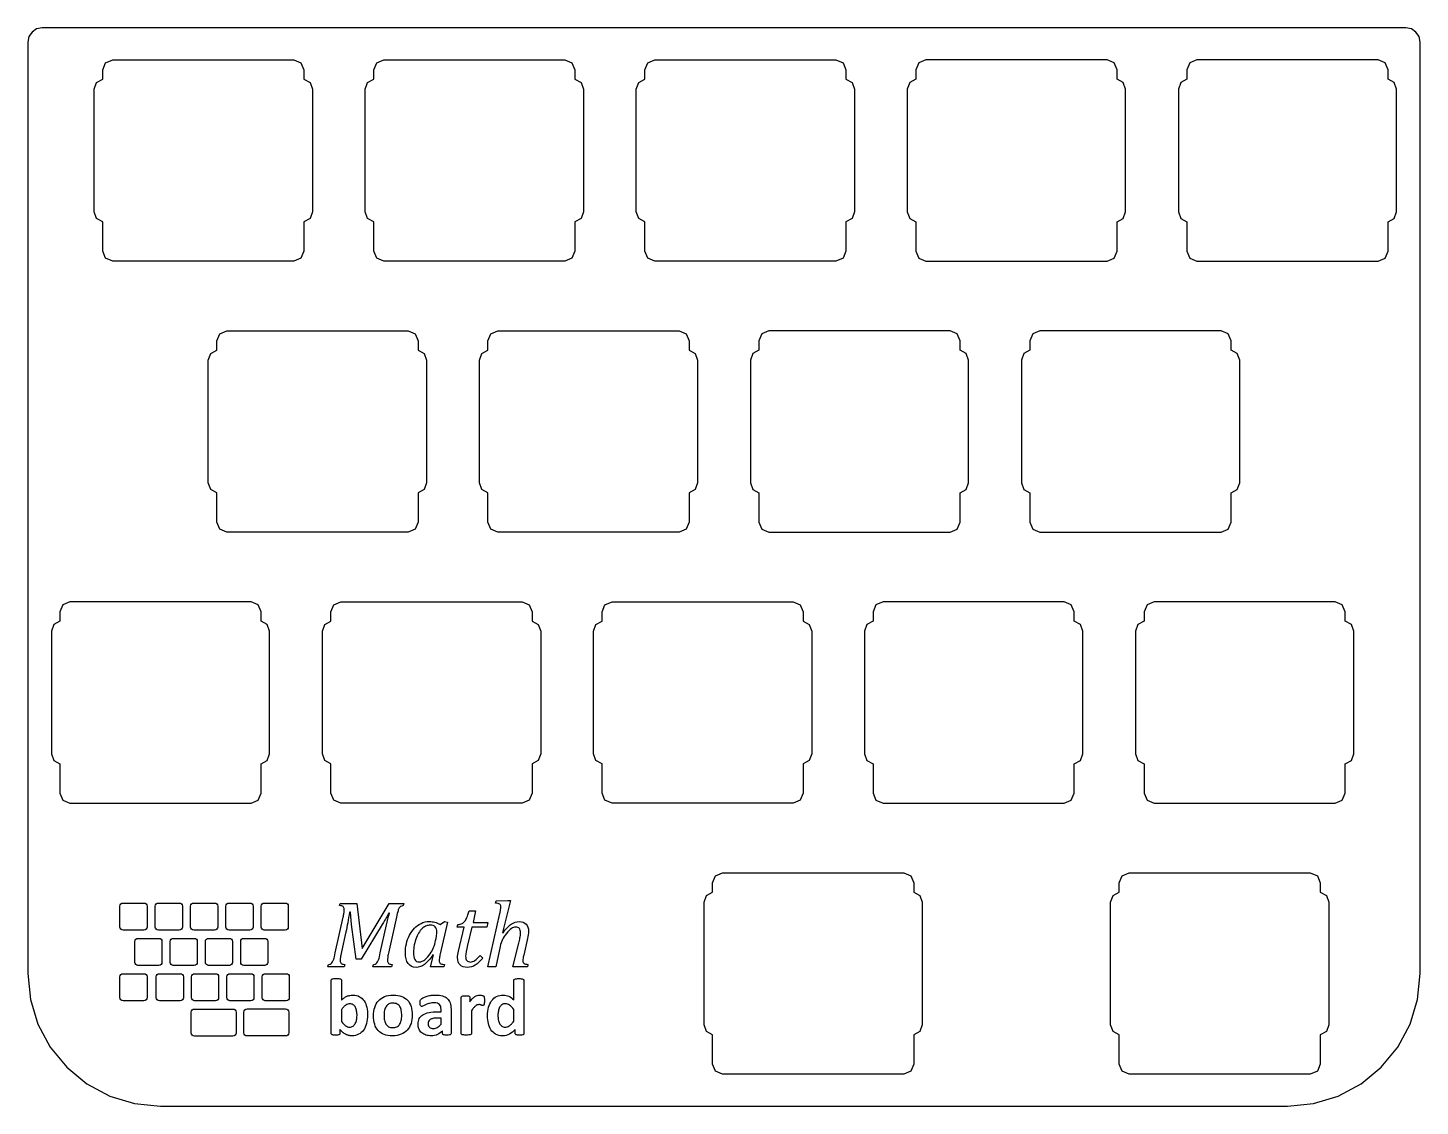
# Model space of a CAD drawing. Header units: millimetres. Extents: x 0 to 97.3, y 221.6 to 297.
import ezdxf

# ---------------------------------------------------------------- set-up
doc = ezdxf.new("R2010")
doc.units = ezdxf.units.MM
doc.layers.get('0').update_dxf_attribs({"linetype": 'CONTINUOUS'})

msp = doc.modelspace()

# ---------------------------------------------------------------- linework, layer by layer
at = {"color": 7}
for points in [[(96.720268, 296.924175), (96.338702, 297.00001), (0.997284, 297.00001), (0.615628, 296.924175), (0.292101, 296.708094), (0.075915, 296.383973), (0, 296.002716), (0, 230.878382), (0.179853, 229.063515)], [(97.044078, 296.708094), (96.720376, 296.924175)], [(97.336205, 296.002716), (97.260158, 296.383973), (97.044078, 296.707056)], [(97.335578, 230.878382), (97.336107, 296.002716)], [(4.807788, 293.174972), (5.235783, 293.409752), (5.235783, 294.057993), (5.440249, 294.551446), (5.933899, 294.7561), (18.599532, 294.7561), (19.093193, 294.551446)], [(19.093089, 294.551446), (19.297535, 294.057993)], [(19.297639, 294.057993), (19.297639, 293.409752), (19.725643, 293.176011)], [(24.184275, 293.409752), (24.184275, 294.057993), (24.388824, 294.551446), (24.882485, 294.7561), (37.548117, 294.7561), (38.041777, 294.551446), (38.246016, 294.057993), (38.246016, 293.409752), (38.67402, 293.176011)], [(42.704854, 293.174972), (43.13286, 293.409752), (43.13286, 294.057993), (43.33741, 294.551446)], [(43.337306, 294.551446), (43.830757, 294.7561), (56.49639, 294.7561), (56.990156, 294.551446)], [(56.99005, 294.551446), (57.194602, 294.057993), (57.194602, 293.409752), (57.622605, 293.176011)], [(75.938636, 294.551446), (75.444976, 294.7561), (62.779343, 294.7561), (62.285892, 294.551446), (62.081446, 294.057993), (62.081446, 293.409752), (61.65344, 293.176011)], [(76.571191, 293.174972), (76.143188, 293.409752), (76.143188, 294.057993), (75.938741, 294.551446)], [(81.029928, 294.057993), (81.029928, 293.409752), (80.601922, 293.176011)], [(95.092289, 293.409752), (95.092289, 294.057993), (94.887743, 294.551446), (94.39408, 294.7561), (81.727928, 294.7561), (81.234478, 294.551446), (81.030031, 294.057993)], [(19.725539, 283.670553), (19.297639, 283.436812), (19.297639, 281.39236), (19.093089, 280.898907), (18.599532, 280.694254), (5.933899, 280.694254), (5.440259, 280.898907), (5.235783, 281.39236), (5.235783, 283.436812), (4.807788, 283.670553), (4.637407, 284.127646), (4.637407, 292.718918), (4.807788, 293.176011)], [(19.725539, 293.174972), (19.896014, 292.718918), (19.896014, 292.718918)], [(23.585794, 284.127646), (23.585794, 292.718918), (23.756269, 293.176011)], [(23.756373, 293.174972), (24.184378, 293.409752)], [(38.67402, 293.174972), (38.844496, 292.718918), (38.844496, 292.718918)], [(42.534381, 284.127646), (42.534381, 292.718918), (42.704854, 293.176011)], [(57.622605, 293.174972), (57.792978, 292.718918)], [(61.65344, 293.174972), (61.482966, 292.718918), (61.482966, 284.127646)], [(75.938636, 280.898907), (76.143188, 281.39236), (76.143188, 283.436812), (76.571191, 283.670553), (76.741564, 284.127646), (76.741564, 292.718918), (76.571088, 293.176011)], [(80.602025, 293.174972), (80.431552, 292.718918), (80.431552, 284.127646)], [(95.520192, 293.174972), (95.092186, 293.409752)], [(95.520192, 283.670553), (95.690459, 284.127646), (95.690459, 292.718918), (95.520295, 293.176011)], [(19.896014, 292.718918), (19.896014, 284.127646), (19.725643, 283.670553)], [(38.844496, 292.718918), (38.844496, 284.127646), (38.67402, 283.670553), (38.24612, 283.436812)], [(57.793082, 292.718918), (57.793082, 284.127646), (57.622605, 283.670553), (57.194602, 283.436812), (57.194602, 281.39236), (56.990156, 280.898907)], [(23.756373, 283.670553), (23.585898, 284.127646)], [(24.184275, 281.39236), (24.184275, 283.436812), (23.756269, 283.670553)], [(38.246016, 283.436812), (38.246016, 281.39236), (38.041777, 280.898907), (37.548117, 280.694254), (24.882485, 280.694254), (24.388824, 280.898907), (24.184378, 281.39236)], [(56.99005, 280.898907), (56.49639, 280.694254), (43.830757, 280.694254), (43.337306, 280.898907), (43.13286, 281.39236), (43.13286, 283.436812), (42.704854, 283.670553), (42.534381, 284.127646), (42.534381, 284.127646)], [(61.482966, 284.127646), (61.65344, 283.670553), (62.081446, 283.436812), (62.081446, 281.39236), (62.285995, 280.898907)], [(80.431552, 284.127646), (80.602025, 283.670553), (81.030031, 283.436812)], [(81.029928, 283.436812), (81.029928, 281.39236), (81.234478, 280.898907), (81.727928, 280.694254), (94.39408, 280.694254), (94.887743, 280.898907), (95.092186, 281.39236)], [(95.092289, 281.39236), (95.092289, 283.436812), (95.520295, 283.670553)], [(62.285892, 280.898907), (62.779343, 280.694254), (75.444976, 280.694254), (75.938741, 280.898907)], [(12.78614, 274.226387), (13.214145, 274.461167), (13.214145, 275.109408), (13.41859, 275.602861), (13.912251, 275.807514), (26.577883, 275.807514), (27.071545, 275.602861), (27.276092, 275.109408)], [(31.734623, 274.226387), (32.162626, 274.461167), (32.162626, 275.109408), (32.367176, 275.602861)], [(32.36707, 275.602861), (32.860732, 275.807514), (45.526366, 275.807514), (46.019819, 275.602861), (46.224366, 275.109408)], [(65.172848, 274.461167), (65.172848, 275.109408), (64.968405, 275.602861), (64.474951, 275.807514), (51.809318, 275.807514), (51.315656, 275.602861), (51.111212, 275.109408)], [(70.264138, 275.602861), (70.059692, 275.109408), (70.059692, 274.461167), (69.631689, 274.227426)], [(83.423537, 275.807514), (70.757901, 275.807514), (70.264241, 275.602861)], [(83.916887, 275.602861), (83.423431, 275.807514)], [(84.54944, 274.226387), (84.121434, 274.461167), (84.121434, 275.109408), (83.916988, 275.602861)], [(27.275992, 275.109408), (27.275992, 274.461167), (27.703995, 274.227426)], [(46.224265, 275.109408), (46.224265, 274.461167), (46.652271, 274.227426)], [(51.111109, 275.109408), (51.111109, 274.461167), (50.683103, 274.227426)], [(27.275992, 264.488227), (27.275992, 262.443773), (27.071545, 261.950322), (26.577883, 261.745667), (13.912251, 261.745667), (13.41859, 261.950322), (13.214145, 262.443773), (13.214145, 264.488227), (12.78614, 264.721968), (12.615768, 265.179059), (12.615768, 273.770333), (12.78614, 274.227426)], [(27.703995, 274.226387), (27.874262, 273.770333), (27.874262, 265.179059), (27.704098, 264.721968)], [(31.564353, 265.179059), (31.564353, 273.770333), (31.734517, 274.227426)], [(46.652374, 274.226387), (46.822745, 273.770333), (46.822745, 265.179059), (46.652271, 264.721968)], [(50.683206, 274.226387), (50.51273, 273.770333), (50.51273, 265.179059)], [(65.600957, 274.226387), (65.172951, 274.461167)], [(65.600957, 264.721968), (65.77133, 265.179059), (65.77133, 273.770333), (65.600857, 274.227426)], [(69.631689, 274.226387), (69.461212, 273.770333), (69.461212, 265.179059)], [(84.719916, 265.179059), (84.719916, 273.770333), (84.54944, 274.227426)], [(46.224265, 264.488227), (46.224265, 262.443773), (46.019819, 261.950322), (45.526366, 261.745667), (32.860732, 261.745667), (32.36707, 261.950322), (32.162626, 262.443773), (32.162626, 264.488227), (31.734623, 264.721968), (31.564459, 265.179059)], [(50.51273, 265.179059), (50.683206, 264.721968)], [(69.461212, 265.179059), (69.631689, 264.721968)], [(83.916887, 261.950322), (84.121434, 262.443773), (84.121434, 264.488227), (84.54944, 264.721968), (84.719813, 265.179059)], [(27.703995, 264.723007), (27.276092, 264.488227)], [(46.652374, 264.723007), (46.224366, 264.488227)], [(50.683206, 264.723007), (51.111212, 264.488227)], [(51.111109, 264.488227), (51.111109, 262.443773), (51.315656, 261.950322), (51.809318, 261.745667), (64.474951, 261.745667), (64.968405, 261.950322), (65.172951, 262.443773)], [(65.172848, 262.443773), (65.172848, 264.488227), (65.600857, 264.721968)], [(69.631689, 264.723007), (70.059692, 264.488227), (70.059692, 262.443773), (70.264241, 261.950322)], [(70.264138, 261.950322), (70.7578, 261.745667)], [(70.757901, 261.745667), (83.423537, 261.745667), (83.916988, 261.950322)], [(16.733657, 255.277803), (16.305756, 255.512581), (16.305756, 256.160823), (16.101311, 256.654277), (15.60765, 256.858926), (2.942017, 256.858926), (2.448367, 256.654277), (2.243891, 256.160823), (2.243901, 255.512581), (1.815906, 255.27884)], [(20.764491, 255.277803), (21.192601, 255.512581), (21.192601, 256.160823), (21.396838, 256.654277), (21.890498, 256.858926), (34.556132, 256.858926), (35.049791, 256.654277), (35.254344, 256.160823), (35.254344, 255.512581), (35.682349, 255.27884)], [(39.713181, 255.277803), (40.141185, 255.512581), (40.141185, 256.160823), (40.345424, 256.654277)], [(40.345321, 256.654277), (40.838981, 256.858926)], [(40.839084, 256.858926), (53.504715, 256.858926), (53.99838, 256.654277), (54.202929, 256.160823)], [(54.202823, 256.160823), (54.202823, 255.512581), (54.630829, 255.27884)], [(72.4532, 256.858926), (59.787566, 256.858926), (59.293907, 256.654277), (59.089461, 256.160823), (59.089461, 255.512581), (58.661455, 255.27884)], [(73.151406, 255.512581), (73.151406, 256.160823), (72.946965, 256.654277), (72.453301, 256.858926)], [(78.037943, 256.160823), (78.037943, 255.512581), (77.609937, 255.27884)], [(91.895445, 256.654277), (91.401783, 256.858926), (78.736152, 256.858926), (78.242492, 256.654277), (78.038046, 256.160823)], [(92.527895, 255.277803), (92.099992, 255.512581), (92.099992, 256.160823), (91.895551, 256.654277)], [(1.815906, 255.277803), (1.645535, 254.821749), (1.645525, 246.229436)], [(16.733657, 245.773382), (16.904132, 246.229436), (16.904132, 254.821749), (16.733761, 255.27884)], [(35.049791, 243.002776), (34.556132, 242.797081), (21.890498, 242.797081), (21.396838, 243.002776), (21.192601, 243.496227), (21.192601, 245.538604), (20.764491, 245.773382), (20.59412, 246.229436), (20.59412, 254.821749), (20.764491, 255.27884)], [(35.682244, 255.277803), (35.852717, 254.821749), (35.852717, 246.229436), (35.682244, 245.773382), (35.254344, 245.538604), (35.254344, 245.538604)], [(40.141185, 243.496227), (40.141185, 245.538604), (39.713181, 245.773382), (39.542705, 246.229436), (39.542705, 254.821749), (39.713181, 255.27884)], [(54.630829, 255.277803), (54.801097, 254.821749), (54.801097, 246.229436), (54.630932, 245.773382)], [(58.661455, 255.277803), (58.490981, 254.821749), (58.490981, 246.229436)], [(73.579412, 255.277803), (73.151515, 255.512581)], [(73.749576, 246.229436), (73.749576, 254.821749), (73.579412, 255.27884)], [(77.61004, 255.277803), (77.439876, 254.821749)], [(92.527895, 245.773382), (92.698162, 246.229436), (92.698162, 254.821749), (92.527998, 255.27884)], [(77.439773, 254.821749), (77.439773, 246.229436)], [(1.645525, 246.229436), (1.815906, 245.773382), (2.243901, 245.538604), (2.243901, 243.496227), (2.448367, 243.002776), (2.942007, 242.797081), (15.60765, 242.797081), (16.101311, 243.002776), (16.305756, 243.496227), (16.305756, 245.538604), (16.733761, 245.773382)], [(35.254344, 245.538604), (35.254344, 243.496227), (35.049897, 243.002776)], [(54.202823, 245.538604), (54.202823, 243.496227), (53.99838, 243.002776), (53.504715, 242.797081), (40.839084, 242.797081), (40.345424, 243.002776)], [(54.630829, 245.773382), (54.202929, 245.538604)], [(58.490981, 246.229436), (58.661455, 245.773382), (59.089461, 245.538604), (59.089461, 243.496227), (59.29401, 243.002776)], [(73.151406, 243.496227), (73.151406, 245.538604), (73.579412, 245.773382), (73.749682, 246.229436)], [(77.439773, 246.229436), (77.609937, 245.773382)], [(77.61004, 245.773382), (78.038046, 245.538604)], [(78.037943, 245.538604), (78.037943, 243.496227), (78.242492, 243.002776), (78.736152, 242.797081), (91.401783, 242.797081), (91.895445, 243.002776), (92.099992, 243.496227), (92.099992, 245.538604), (92.527998, 245.773382)], [(40.345321, 243.002776), (40.141084, 243.496227)], [(72.946965, 243.002776), (73.151515, 243.496227)], [(59.293907, 243.002776), (59.787566, 242.797081), (72.4532, 242.797081), (72.94686, 243.002776)], [(47.870108, 236.563995), (47.870108, 237.211198), (48.074348, 237.707768)], [(48.074245, 237.706731), (48.56801, 237.910343), (61.233641, 237.910343), (61.727301, 237.707768)], [(61.727301, 237.706731), (61.93185, 237.213275)], [(76.29278, 236.563995), (76.29278, 237.211198), (76.49733, 237.707768)], [(76.497227, 237.706731), (76.990886, 237.910343)], [(76.990989, 237.910343), (89.65652, 237.910343), (90.149973, 237.707768)], [(90.149973, 237.706731), (90.354522, 237.213275), (90.354522, 236.563995), (90.782526, 236.329217), (90.952899, 235.873163), (90.952899, 227.280853), (90.782425, 226.824796)], [(47.271629, 227.280853), (47.271629, 235.873163), (47.442105, 236.329217), (47.870108, 236.565035)], [(61.931747, 237.213275), (61.931747, 236.563995), (62.359753, 236.329217), (62.530229, 235.873163), (62.530229, 227.280853), (62.359753, 226.824796)], [(75.694298, 227.280853), (75.694298, 235.873163), (75.864775, 236.329217), (76.29278, 236.565035)], [(6.438627, 234.128609), (6.438627, 235.585608)], [(6.65942, 235.806401), (8.116418, 235.806401)], [(8.337209, 235.585608), (8.337209, 234.128609)], [(8.906786, 234.128609), (8.906786, 235.585608)], [(9.127577, 235.806401), (10.584577, 235.806401)], [(10.805368, 235.585608), (10.805368, 234.128609)], [(11.374943, 234.128609), (11.374943, 235.585608)], [(11.595736, 235.806401), (13.052734, 235.806401)], [(13.273527, 235.585608), (13.273527, 234.128609)], [(13.843102, 234.128609), (13.843102, 235.585608)], [(14.063895, 235.806401), (15.520893, 235.806401)], [(15.741686, 235.585608), (15.741686, 234.128609)], [(16.311259, 234.128609), (16.311259, 235.585608)], [(16.532052, 235.806401), (17.98905, 235.806401)], [(18.209843, 235.585608), (18.209843, 234.128609)], [(21.798288, 235.626574), (21.833988, 235.785604), (22.992626, 235.785604), (23.362611, 232.637483), (25.254731, 235.785604)], [(25.254731, 235.785604), (26.277056, 235.785604), (26.241359, 235.626574)], [(32.690137, 235.798585), (32.729081, 235.967349), (33.550191, 235.996559), (33.738427, 235.996559), (33.180206, 233.747442), (33.21915, 233.734451)], [(21.493212, 232.322671), (22.044945, 234.821693)], [(24.777644, 234.308909), (23.30095, 231.871549), (22.947192, 231.871549), (22.635625, 234.305663), (22.547998, 235.178698), (22.483088, 235.178698)], [(25.767514, 234.818449), (25.212538, 232.299954)], [(25.283941, 235.1073), (25.238504, 235.1073)], [(30.85319, 235.259835), (31.301069, 235.259835), (31.122565, 234.4582), (32.151387, 234.4582), (32.079986, 234.130405), (31.047921, 234.130405), (30.736355, 232.871161)], [(33.014685, 232.760813), (32.719344, 231.355519), (32.157877, 231.355519), (32.991965, 235.065107)], [(8.116418, 233.907817), (6.65942, 233.907817)], [(10.584577, 233.907817), (9.127577, 233.907817)], [(13.052734, 233.907817), (11.595736, 233.907817)], [(15.520893, 233.907817), (14.063895, 233.907817)], [(17.98905, 233.907817), (16.532052, 233.907817)], [(22.236432, 233.799367), (21.924864, 232.384335)], [(24.638089, 232.322671), (25.069738, 234.279699)], [(28.824765, 234.299172), (29.12335, 234.513374), (29.331061, 234.461444), (28.834499, 232.257761)], [(30.103485, 232.446002), (30.505925, 234.130405), (30.022348, 234.130405), (30.058048, 234.295923)], [(7.477318, 231.659414), (7.477318, 233.116411)], [(7.698109, 233.337206), (9.155109, 233.337206)], [(9.3759, 233.116411), (9.3759, 231.659414)], [(9.945475, 231.659414), (9.945475, 233.116411)], [(10.166268, 233.337206), (11.623266, 233.337206)], [(11.844059, 233.116411), (11.844059, 231.659414)], [(12.413634, 231.659414), (12.413634, 233.116411)], [(12.634427, 233.337206), (14.091425, 233.337206)], [(14.312216, 233.116411), (14.312216, 231.659414)], [(14.881793, 231.659414), (14.881793, 233.116411)], [(15.102586, 233.337206), (16.559584, 233.337206)], [(16.780377, 233.116411), (16.780377, 231.659414)], [(28.509926, 233.192463), (28.539163, 233.33202)], [(34.93601, 231.355519), (33.916928, 231.355519), (34.32586, 233.004225)], [(34.93601, 233.322275), (34.663391, 232.166882)], [(29.116838, 231.514547), (29.087628, 231.355519), (28.15942, 231.355519), (28.363887, 232.170134), (28.321694, 232.183125)], [(31.615881, 232.147417), (31.804121, 231.952689)], [(6.659517, 230.865502), (8.116515, 230.865502)], [(9.155109, 231.438619), (7.698109, 231.438619)], [(9.193394, 230.865502), (10.650392, 230.865502)], [(11.623266, 231.438619), (10.166268, 231.438619)], [(11.661551, 230.865502), (13.118551, 230.865502)], [(14.091425, 231.438619), (12.634427, 231.438619)], [(14.12971, 230.865502), (15.586708, 230.865502)], [(16.559584, 231.438619), (15.102586, 231.438619)], [(16.597867, 230.865502), (18.054867, 230.865502)], [(22.155292, 231.514547), (22.119593, 231.355519), (20.983672, 231.355519), (21.019373, 231.514547)], [(25.462442, 231.514547), (25.426744, 231.355519), (24.128546, 231.355519), (24.16425, 231.514547)], [(34.965241, 231.514539), (34.93601, 231.355519)], [(96.629473, 227.328637), (97.15565, 229.062476), (97.335683, 230.877343)], [(6.438723, 229.187711), (6.438723, 230.64471)], [(8.337308, 230.64471), (8.337308, 229.187711)], [(8.972601, 229.187711), (8.972601, 230.64471)], [(10.871186, 230.64471), (10.871186, 229.187711)], [(11.44076, 229.187711), (11.44076, 230.64471)], [(13.339342, 230.64471), (13.339342, 229.187711)], [(13.908917, 229.187711), (13.908917, 230.64471)], [(15.807501, 230.64471), (15.807501, 229.187711)], [(16.377076, 229.187711), (16.377076, 230.64471)], [(18.275658, 230.64471), (18.275658, 229.187711)], [(21.210354, 226.688121), (21.210354, 230.408858)], [(21.923392, 230.408858), (21.923392, 229.013935)], [(33.971215, 229.033752), (33.971215, 230.400381)], [(34.678597, 230.400381), (34.6786, 226.688131)], [(0.179852, 229.062476), (0.706003, 227.328637), (1.558272, 225.732967), (2.716514, 224.321174), (4.129129, 223.162857), (5.725496, 222.309965)], [(8.116515, 228.966919), (6.659517, 228.966919)], [(10.650392, 228.966919), (9.193394, 228.966919)], [(13.118551, 228.966919), (11.661551, 228.966919)], [(15.586708, 228.966919), (14.12971, 228.966919)], [(18.054867, 228.966919), (16.597867, 228.966919)], [(30.295737, 226.688139), (30.295737, 229.212015)], [(30.904091, 229.212015), (30.904091, 228.897944)], [(11.424804, 226.717352), (11.424804, 228.174351)], [(11.645597, 228.395141), (14.341046, 228.395141)], [(14.561837, 228.174351), (14.561837, 226.717352)], [(15.100761, 226.731957), (15.100761, 228.188954)], [(15.321554, 228.409748), (18.017003, 228.409748)], [(18.237794, 228.188954), (18.237794, 226.731957)], [(21.923391, 228.363161), (21.923391, 227.525641)], [(28.640519, 228.207549), (28.886682, 228.207549), (28.886682, 228.36034)], [(29.585561, 228.377303), (29.585571, 226.679641)], [(31.008781, 228.26132), (31.008781, 226.688139)], [(33.971225, 227.536949), (33.971239, 228.374487)], [(21.818698, 226.962575), (21.818698, 226.688121)], [(28.886696, 227.760495), (28.615069, 227.760495)], [(28.886696, 227.330431), (28.886696, 227.760495)], [(28.997032, 226.679641), (28.997032, 226.880533)], [(34.07591, 226.688131), (34.07591, 226.968243)], [(47.442105, 226.825836), (47.271629, 227.281888)], [(47.870108, 224.545564), (47.870108, 226.590016), (47.442105, 226.824796)], [(62.359753, 226.825836), (61.93185, 226.591055)], [(75.864775, 226.825836), (75.694298, 227.281888)], [(76.497227, 224.052111), (76.29278, 224.545564), (76.29278, 226.590016), (75.864775, 226.824796)], [(90.782526, 226.825836), (90.354522, 226.591055)], [(91.61028, 222.311002), (93.206368, 223.162857), (94.619201, 224.321174), (95.777515, 225.732967), (96.629579, 227.328637)], [(14.341046, 226.49656), (11.645597, 226.49656)], [(18.017003, 226.511162), (15.321554, 226.511162)], [(61.931747, 226.590016), (61.931747, 224.545564), (61.727301, 224.052111), (61.233641, 223.848496), (48.56801, 223.848496), (48.074348, 224.052111)], [(90.354522, 226.590016), (90.354522, 224.545564), (90.150285, 224.052111), (89.656623, 223.848496)], [(48.074245, 224.052111), (47.870005, 224.545564)], [(89.65652, 223.848496), (76.990989, 223.848496), (76.49733, 224.052111)], [(5.725496, 222.311002), (7.456933, 221.785346), (9.274792, 221.605625), (88.060643, 221.605625), (89.87873, 221.785346), (91.610177, 222.309965)]]:
    msp.add_lwpolyline(points, dxfattribs=at)
for points in [[(6.65942, 235.806401)], [(9.127577, 235.806401)], [(11.595736, 235.806401)], [(14.063895, 235.806401)], [(16.532052, 235.806401)], [(28.824743, 234.299183)], [(7.698109, 233.337206)], [(10.166268, 233.337206)], [(12.634427, 233.337206)], [(15.102586, 233.337206)], [(6.659517, 230.865502)], [(9.193394, 230.865502)], [(11.661551, 230.865502)], [(14.12971, 230.865502)], [(16.597867, 230.865502)], [(31.917067, 228.977174)], [(11.645597, 228.395141)], [(15.321554, 228.409748)], [(23.012732, 227.933083)], [(23.751223, 227.983999)], [(26.139288, 227.947241)], [(26.872121, 227.975533)]]:
    msp.add_lwpolyline(points, close=True, dxfattribs=at)
for points in [[(6.438627, 235.585608), (6.438627, 235.707928), (6.5371, 235.806401), (6.65942, 235.806401)], [(8.116418, 235.806401), (8.238737, 235.806401), (8.337209, 235.707928), (8.337209, 235.585608)], [(8.906786, 235.585608), (8.906786, 235.707928), (9.005259, 235.806401), (9.127577, 235.806401)], [(10.584577, 235.806401), (10.706896, 235.806401), (10.805368, 235.707928), (10.805368, 235.585608)], [(11.374943, 235.585608), (11.374943, 235.707928), (11.473417, 235.806401), (11.595736, 235.806401)], [(13.052734, 235.806401), (13.175053, 235.806401), (13.273527, 235.707928), (13.273527, 235.585608)], [(13.843102, 235.585608), (13.843102, 235.707928), (13.941576, 235.806401), (14.063895, 235.806401)], [(15.520893, 235.806401), (15.643212, 235.806401), (15.741686, 235.707928), (15.741686, 235.585608)], [(16.311259, 235.585608), (16.311259, 235.707928), (16.409733, 235.806401), (16.532052, 235.806401)], [(17.98905, 235.806401), (18.111369, 235.806401), (18.209843, 235.707928), (18.209843, 235.585608)], [(22.038455, 235.555173), (21.986526, 235.596284), (21.90647, 235.620085), (21.798288, 235.626574)], [(22.116346, 235.344216), (22.116346, 235.445909), (22.090382, 235.516228), (22.038455, 235.555173)], [(26.062855, 235.568156), (26.028237, 235.546519), (25.995783, 235.514063), (25.965494, 235.47079)], [(26.241359, 235.626574), (26.159139, 235.60927), (26.099637, 235.589798), (26.062855, 235.568156)], [(32.985475, 235.736924), (32.931384, 235.773704), (32.832938, 235.794258), (32.690137, 235.798585)], [(33.069859, 235.545439), (33.069859, 235.636311), (33.041731, 235.700139), (32.985475, 235.736924)], [(22.044945, 234.821693), (22.066582, 234.914731), (22.083891, 235.003441), (22.096873, 235.087824)], [(22.096873, 235.087824), (22.109855, 235.172208), (22.116346, 235.257672), (22.116346, 235.344216)], [(22.483088, 235.178698), (22.400869, 234.635621), (22.31865, 234.175844), (22.236432, 233.799367)], [(25.050269, 234.769766), (24.989684, 234.663747), (24.89881, 234.510128), (24.777644, 234.308909)], [(25.238504, 235.1073), (25.175758, 234.990462), (25.113013, 234.87795), (25.050269, 234.769766)], [(25.069738, 234.279699), (25.125994, 234.537174), (25.197395, 234.813041), (25.283941, 235.1073)], [(25.877864, 235.266325), (25.849735, 235.175451), (25.812952, 235.026159), (25.767514, 234.818449)], [(25.965494, 235.47079), (25.937365, 235.427518), (25.908155, 235.359363), (25.877864, 235.266325)], [(30.548118, 234.536091), (30.600047, 234.603165), (30.647646, 234.689712), (30.690916, 234.795732)], [(30.690916, 234.795732), (30.734193, 234.901749), (30.788284, 235.05645), (30.85319, 235.259835)], [(32.991965, 235.065107), (33.015766, 235.17329), (33.031993, 235.251181), (33.040649, 235.298782)], [(33.040649, 235.298782), (33.051479, 235.348544), (33.059055, 235.39398), (33.063377, 235.43509)], [(33.063377, 235.43509), (33.067698, 235.476201), (33.069859, 235.512984), (33.069859, 235.545439)], [(6.65942, 233.907817), (6.5371, 233.907817), (6.438627, 234.006292), (6.438627, 234.128609)], [(8.337209, 234.128609), (8.337209, 234.006292), (8.238737, 233.907817), (8.116418, 233.907817)], [(9.127577, 233.907817), (9.005259, 233.907817), (8.906786, 234.006292), (8.906786, 234.128609)], [(10.805368, 234.128609), (10.805368, 234.006292), (10.706896, 233.907817), (10.584577, 233.907817)], [(11.595736, 233.907817), (11.473417, 233.907817), (11.374943, 234.006292), (11.374943, 234.128609)], [(13.273527, 234.128609), (13.273527, 234.006292), (13.175053, 233.907817), (13.052734, 233.907817)], [(14.063895, 233.907817), (13.941576, 233.907817), (13.843102, 234.006292), (13.843102, 234.128609)], [(15.741686, 234.128609), (15.741686, 234.006292), (15.643212, 233.907817), (15.520893, 233.907817)], [(16.532052, 233.907817), (16.409733, 233.907817), (16.311259, 234.006292), (16.311259, 234.128609)], [(18.209843, 234.128609), (18.209843, 234.006292), (18.111369, 233.907817), (17.98905, 233.907817)], [(26.676237, 233.549473), (26.773598, 233.737712), (26.889353, 233.903232), (27.023502, 234.046035)], [(27.023502, 234.046035), (27.157648, 234.188836), (27.312348, 234.302428), (27.487603, 234.38681)], [(27.370763, 233.799367), (27.295036, 233.689021), (27.225799, 233.554875), (27.163054, 233.396927)], [(27.614177, 234.065498), (27.529791, 233.998424), (27.448653, 233.909714), (27.370763, 233.799367)], [(27.487603, 234.38681), (27.665024, 234.471193), (27.857589, 234.513384), (28.065299, 234.513384)], [(27.864076, 234.211545), (27.781857, 234.183416), (27.698558, 234.134734), (27.614177, 234.065498)], [(28.123714, 234.256982), (28.03284, 234.256982), (27.946294, 234.241836), (27.864076, 234.211545)], [(28.065299, 234.513384), (28.199447, 234.513384), (28.327103, 234.497158), (28.448268, 234.464704)], [(28.480719, 234.140142), (28.409319, 234.218035), (28.290317, 234.256982), (28.123714, 234.256982)], [(28.448268, 234.464704), (28.569433, 234.434411), (28.694925, 234.379237), (28.824743, 234.299183)], [(28.58782, 233.773403), (28.58782, 233.942168), (28.552119, 234.064415), (28.480719, 234.140142)], [(28.578109, 233.562445), (28.584583, 233.627357), (28.58782, 233.697676), (28.58782, 233.773403)], [(30.058048, 234.295923), (30.185705, 234.311075), (30.286315, 234.338123), (30.35988, 234.377066)], [(30.35988, 234.377066), (30.435607, 234.418173), (30.498353, 234.471182), (30.548118, 234.536091)], [(33.465808, 233.682529), (33.346807, 233.533237), (33.251606, 233.389354), (33.180206, 233.25088)], [(33.21915, 233.734451), (33.422533, 234.004908), (33.61618, 234.201801), (33.80009, 234.325128)], [(33.803337, 234.020061), (33.697318, 233.946494), (33.584809, 233.833984), (33.465808, 233.682529)], [(33.80009, 234.325128), (33.984002, 234.448456), (34.171159, 234.510119), (34.36156, 234.510119)], [(34.098675, 234.130405), (34.009966, 234.130405), (33.91152, 234.093624), (33.803337, 234.020061)], [(34.36156, 234.029798), (34.309631, 234.096869), (34.222003, 234.130405), (34.098675, 234.130405)], [(34.36156, 234.510119), (34.571436, 234.510119), (34.730465, 234.451701), (34.838646, 234.334865)], [(34.439453, 233.698756), (34.439453, 233.854541), (34.413489, 233.964888), (34.36156, 234.029798)], [(34.40375, 233.364474), (34.427552, 233.487801), (34.439453, 233.599229), (34.439453, 233.698756)], [(34.838646, 234.334865), (34.946829, 234.220191), (35.00092, 234.049262), (35.00092, 233.822078)], [(35.00092, 233.822078), (35.00092, 233.683604), (34.979284, 233.517003), (34.93601, 233.322275)], [(7.477318, 233.116411), (7.477318, 233.23873), (7.575791, 233.337206), (7.698109, 233.337206)], [(9.155109, 233.337206), (9.277427, 233.337206), (9.3759, 233.23873), (9.3759, 233.116411)], [(9.945475, 233.116411), (9.945475, 233.23873), (10.043949, 233.337206), (10.166268, 233.337206)], [(11.623266, 233.337206), (11.745587, 233.337206), (11.844059, 233.23873), (11.844059, 233.116411)], [(12.413634, 233.116411), (12.413634, 233.23873), (12.512106, 233.337206), (12.634427, 233.337206)], [(14.091425, 233.337206), (14.213743, 233.337206), (14.312216, 233.23873), (14.312216, 233.116411)], [(14.881793, 233.116411), (14.881793, 233.23873), (14.980265, 233.337206), (15.102586, 233.337206)], [(16.559584, 233.337206), (16.681902, 233.337206), (16.780377, 233.23873), (16.780377, 233.116411)], [(26.390629, 232.332419), (26.390629, 232.540129), (26.414431, 232.74784), (26.462035, 232.955552)], [(26.462035, 232.955552), (26.509634, 233.165427), (26.581034, 233.3634), (26.676237, 233.549473)], [(27.017004, 232.887385), (26.982386, 232.707803), (26.965077, 232.532548), (26.965077, 232.361618)], [(27.163054, 233.396927), (27.100306, 233.23898), (27.051622, 233.069132), (27.017004, 232.887385)], [(28.120468, 232.261008), (28.222161, 232.405973), (28.302217, 232.548775), (28.360635, 232.689413)], [(28.360635, 232.689413), (28.421218, 232.832212), (28.470981, 232.999895), (28.509926, 233.192463)], [(28.539163, 233.33202), (28.558634, 233.420729), (28.571617, 233.497538), (28.578109, 233.562445)], [(30.736355, 232.871161), (30.64981, 232.520648), (30.606538, 232.258845), (30.606538, 232.085753)], [(33.180206, 233.25088), (33.110968, 233.11457), (33.055794, 232.951215), (33.014685, 232.760813)], [(34.32586, 233.004225), (34.356151, 233.123226), (34.382115, 233.243309), (34.40375, 233.364474)], [(21.204363, 231.57621), (21.245475, 231.606502), (21.280093, 231.647611), (21.30822, 231.699538)], [(21.30822, 231.699538), (21.336347, 231.751467), (21.362311, 231.814213), (21.386112, 231.887776)], [(21.386112, 231.887776), (21.409911, 231.963505), (21.445611, 232.10847), (21.493212, 232.322671)], [(21.853464, 232.017596), (21.842645, 231.93754), (21.837235, 231.862894), (21.837235, 231.793658)], [(21.837235, 231.793658), (21.837235, 231.696293), (21.861034, 231.627056), (21.908633, 231.585947)], [(21.924864, 232.384335), (21.888082, 232.219898), (21.864282, 232.097652), (21.853464, 232.017596)], [(24.34924, 231.57621), (24.390351, 231.606502), (24.42497, 231.647611), (24.453096, 231.699538)], [(24.453096, 231.699538), (24.481223, 231.751467), (24.507187, 231.814213), (24.530988, 231.887776)], [(24.530988, 231.887776), (24.554787, 231.963505), (24.590487, 232.10847), (24.638089, 232.322671)], [(25.157365, 231.994876), (25.148712, 231.921313), (25.144385, 231.854241), (25.144385, 231.793658)], [(25.144385, 231.793658), (25.144385, 231.696293), (25.168185, 231.627056), (25.215786, 231.585947)], [(25.212538, 232.299954), (25.184411, 232.172298), (25.16602, 232.070606), (25.157365, 231.994876)], [(26.58536, 231.576221), (26.455539, 231.755806), (26.390629, 232.007872), (26.390629, 232.332419)], [(26.965077, 232.361618), (26.965077, 232.136597), (26.995368, 231.967832), (27.055951, 231.855322)], [(27.055951, 231.855322), (27.118696, 231.744977), (27.222551, 231.689804), (27.367516, 231.689804)], [(27.367516, 231.689804), (27.43459, 231.689804), (27.503826, 231.704949), (27.575225, 231.735238)], [(27.575225, 231.735238), (27.648793, 231.765529), (27.729931, 231.820703), (27.818639, 231.900759)], [(28.321694, 232.183125), (28.113984, 231.880216), (27.917092, 231.658442), (27.731019, 231.517804)], [(27.818639, 231.900759), (27.907348, 231.982977), (28.007958, 232.10306), (28.120468, 232.261008)], [(28.772835, 231.955932), (28.762005, 231.886696), (28.756589, 231.829359), (28.756589, 231.783922)], [(28.756589, 231.783922), (28.756589, 231.69521), (28.781471, 231.6303), (28.831234, 231.589191)], [(28.834499, 232.257761), (28.804209, 232.127942), (28.783655, 232.027333), (28.772835, 231.955932)], [(30.045068, 231.988389), (30.045068, 232.124699), (30.06454, 232.277236), (30.103485, 232.446002)], [(30.21383, 231.478846), (30.101322, 231.595685), (30.045068, 231.765532), (30.045068, 231.988389)], [(30.606538, 232.085753), (30.606538, 231.953768), (30.634664, 231.853158), (30.690916, 231.783922)], [(30.690916, 231.783922), (30.749336, 231.71685), (30.833719, 231.683314), (30.944064, 231.683314)], [(30.944064, 231.683314), (31.043593, 231.683314), (31.147449, 231.721177), (31.255632, 231.796905)], [(31.255632, 231.796905), (31.365979, 231.874794), (31.486062, 231.991632), (31.615881, 232.147417)], [(31.804121, 231.952689), (31.6267, 231.738486), (31.451444, 231.57621), (31.278352, 231.465863)], [(34.617957, 231.942944), (34.609314, 231.886688), (34.604993, 231.838006), (34.604993, 231.796897)], [(34.604993, 231.796897), (34.604993, 231.729821), (34.61581, 231.677893), (34.637446, 231.641113)], [(34.663391, 232.166882), (34.641754, 232.073844), (34.626609, 231.999198), (34.617957, 231.942944)], [(6.438723, 230.64471), (6.438723, 230.76703), (6.537196, 230.865502), (6.659517, 230.865502)], [(7.698109, 231.438619), (7.575791, 231.438619), (7.477318, 231.537094), (7.477318, 231.659414)], [(8.116515, 230.865502), (8.238833, 230.865502), (8.337308, 230.76703), (8.337308, 230.64471)], [(8.972601, 230.64471), (8.972601, 230.76703), (9.071074, 230.865502), (9.193394, 230.865502)], [(9.3759, 231.659414), (9.3759, 231.537094), (9.277427, 231.438619), (9.155109, 231.438619)], [(10.166268, 231.438619), (10.043949, 231.438619), (9.945475, 231.537094), (9.945475, 231.659414)], [(10.650392, 230.865502), (10.772711, 230.865502), (10.871186, 230.76703), (10.871186, 230.64471)], [(11.44076, 230.64471), (11.44076, 230.76703), (11.539233, 230.865502), (11.661551, 230.865502)], [(11.844059, 231.659414), (11.844059, 231.537094), (11.745587, 231.438619), (11.623266, 231.438619)], [(12.634427, 231.438619), (12.512106, 231.438619), (12.413634, 231.537094), (12.413634, 231.659414)], [(13.118551, 230.865502), (13.24087, 230.865502), (13.339342, 230.76703), (13.339342, 230.64471)], [(13.908917, 230.64471), (13.908917, 230.76703), (14.007391, 230.865502), (14.12971, 230.865502)], [(14.312216, 231.659414), (14.312216, 231.537094), (14.213743, 231.438619), (14.091425, 231.438619)], [(15.102586, 231.438619), (14.980265, 231.438619), (14.881793, 231.537094), (14.881793, 231.659414)], [(15.586708, 230.865502), (15.709029, 230.865502), (15.807501, 230.76703), (15.807501, 230.64471)], [(16.377076, 230.64471), (16.377076, 230.76703), (16.475549, 230.865502), (16.597867, 230.865502)], [(16.780377, 231.659414), (16.780377, 231.537094), (16.681902, 231.438619), (16.559584, 231.438619)], [(18.054867, 230.865502), (18.177185, 230.865502), (18.275658, 230.76703), (18.275658, 230.64471)], [(21.019373, 231.514547), (21.101591, 231.527529), (21.163255, 231.548083), (21.204363, 231.57621)], [(21.908633, 231.585947), (21.958398, 231.547002), (22.040618, 231.523202), (22.155292, 231.514547)], [(24.16425, 231.514547), (24.246469, 231.527529), (24.308132, 231.548083), (24.34924, 231.57621)], [(25.215786, 231.585947), (25.26555, 231.547002), (25.347769, 231.523202), (25.462442, 231.514547)], [(27.140337, 231.306846), (26.902336, 231.306846), (26.717343, 231.396638), (26.58536, 231.576221)], [(27.731019, 231.517804), (27.544943, 231.377165), (27.348049, 231.306846), (27.140337, 231.306846)], [(28.831234, 231.589191), (28.880998, 231.550244), (28.9762, 231.525363), (29.116838, 231.514547)], [(30.726619, 231.303589), (30.497271, 231.303589), (30.326341, 231.362008), (30.21383, 231.478846)], [(31.278352, 231.465863), (31.10526, 231.35768), (30.921349, 231.303589), (30.726619, 231.303589)], [(34.637446, 231.641113), (34.661246, 231.60433), (34.695865, 231.576202), (34.741303, 231.556729)], [(34.741303, 231.556729), (34.788904, 231.539425), (34.86355, 231.525362), (34.965241, 231.514539)], [(21.210354, 230.408858), (21.210354, 230.427723), (21.216015, 230.4447), (21.227337, 230.45979)], [(21.227337, 230.45979), (21.23866, 230.474889), (21.257523, 230.48715), (21.283927, 230.496573)], [(21.283927, 230.496573), (21.312221, 230.507897), (21.349003, 230.516381), (21.394276, 230.522026)], [(21.394276, 230.522026), (21.439548, 230.527688), (21.49708, 230.530519), (21.566872, 230.530519)], [(21.566872, 230.530519), (21.636666, 230.530519), (21.694198, 230.527688), (21.739469, 230.522026)], [(21.739469, 230.522026), (21.784741, 230.516364), (21.820581, 230.507879), (21.84699, 230.496573)], [(21.84699, 230.496573), (21.875284, 230.487136), (21.89509, 230.474875), (21.906408, 230.45979)], [(21.906408, 230.45979), (21.91773, 230.444692), (21.923392, 230.427714), (21.923392, 230.408858)], [(33.971215, 230.400381), (33.971215, 230.419244), (33.975933, 230.43622), (33.98537, 230.451311)], [(33.98537, 230.451311), (33.996694, 230.466409), (34.015557, 230.47867), (34.041959, 230.488093)], [(34.041959, 230.488093), (34.070255, 230.499417), (34.107039, 230.507901), (34.152309, 230.513546)], [(34.152309, 230.513546), (34.197581, 230.519208), (34.255113, 230.522039), (34.324905, 230.522039)], [(34.324905, 230.522039), (34.394698, 230.522039), (34.452232, 230.519208), (34.497506, 230.513546)], [(34.497506, 230.513546), (34.542776, 230.507884), (34.578614, 230.499399), (34.605022, 230.488093)], [(34.605022, 230.488093), (34.631429, 230.478656), (34.650292, 230.466395), (34.661611, 230.451311)], [(34.661611, 230.451311), (34.672935, 230.436212), (34.678597, 230.419235), (34.678597, 230.400381)], [(6.659517, 228.966919), (6.537196, 228.966919), (6.438723, 229.065391), (6.438723, 229.187711)], [(8.337308, 229.187711), (8.337308, 229.065391), (8.238833, 228.966919), (8.116515, 228.966919)], [(9.193394, 228.966919), (9.071074, 228.966919), (8.972601, 229.065391), (8.972601, 229.187711)], [(10.871186, 229.187711), (10.871186, 229.065391), (10.772711, 228.966919), (10.650392, 228.966919)], [(11.661551, 228.966919), (11.539233, 228.966919), (11.44076, 229.065391), (11.44076, 229.187711)], [(13.339342, 229.187711), (13.339342, 229.065391), (13.24087, 228.966919), (13.118551, 228.966919)], [(14.12971, 228.966919), (14.007391, 228.966919), (13.908917, 229.065391), (13.908917, 229.187711)], [(15.807501, 229.187711), (15.807501, 229.065391), (15.709029, 228.966919), (15.586708, 228.966919)], [(16.597867, 228.966919), (16.475549, 228.966919), (16.377076, 229.065391), (16.377076, 229.187711)], [(18.275658, 229.187711), (18.275658, 229.065391), (18.177185, 228.966919), (18.054867, 228.966919)], [(21.923392, 229.013935), (21.987526, 229.07807), (22.051661, 229.132774), (22.115795, 229.178046)], [(22.115795, 229.178046), (22.17993, 229.223316), (22.244064, 229.260098), (22.308197, 229.288393)], [(22.373275, 228.745137), (22.328004, 228.731943), (22.280846, 228.709308), (22.231801, 228.677232)], [(22.308197, 229.288393), (22.372331, 229.318575), (22.438353, 229.340268), (22.506263, 229.353472)], [(22.511918, 228.764954), (22.46476, 228.764954), (22.418546, 228.758348), (22.373275, 228.745137)], [(22.506263, 229.353472), (22.574169, 229.366666), (22.645848, 229.373263), (22.721299, 229.373263)], [(22.749593, 228.694218), (22.687345, 228.741375), (22.60812, 228.764954), (22.511918, 228.764954)], [(22.721299, 229.373263), (22.908045, 229.373263), (23.066495, 229.335538), (23.196652, 229.260088)], [(23.196652, 229.260088), (23.326806, 229.186521), (23.432439, 229.086546), (23.51355, 228.960164)], [(23.51355, 228.960164), (23.596548, 228.833781), (23.656909, 228.685706), (23.694634, 228.515939)], [(24.252034, 228.513132), (24.31051, 228.69233), (24.397281, 228.845121), (24.512347, 228.971504)], [(24.512347, 228.971504), (24.627411, 229.099772), (24.77077, 229.198804), (24.942425, 229.268599)], [(24.942425, 229.268599), (25.115965, 229.338391), (25.318743, 229.373287), (25.55076, 229.373287)], [(25.248006, 228.750807), (25.168781, 228.713081), (25.103704, 228.656492), (25.052773, 228.58104)], [(25.525293, 228.810222), (25.419661, 228.810222), (25.327232, 228.790417), (25.248006, 228.750807)], [(25.819558, 228.745145), (25.742218, 228.788529), (25.64413, 228.810222), (25.525293, 228.810222)], [(25.55076, 229.373287), (25.777116, 229.373287), (25.973292, 229.342163), (26.139288, 229.279915)], [(26.009131, 228.564061), (25.961976, 228.641399), (25.898784, 228.70176), (25.819558, 228.745145)], [(26.139288, 229.279915), (26.305284, 229.219553), (26.442042, 229.129954), (26.549562, 229.011117)], [(26.549562, 229.011117), (26.658967, 228.892281), (26.740079, 228.746091), (26.792897, 228.572549)], [(27.418187, 228.863972), (27.418187, 228.922445), (27.422905, 228.96866), (27.432342, 229.002616)], [(27.42668, 228.745134), (27.421018, 228.780973), (27.418187, 228.820585), (27.418187, 228.863972)], [(27.449328, 228.654591), (27.439891, 228.679111), (27.432342, 228.709292), (27.42668, 228.745134)], [(27.432342, 229.002616), (27.441779, 229.036568), (27.459698, 229.066748), (27.4861, 229.093157)], [(27.4861, 229.093157), (27.512509, 229.121449), (27.558724, 229.15163), (27.624744, 229.1837)], [(27.624744, 229.1837), (27.690765, 229.217655), (27.768103, 229.248778), (27.85676, 229.277071)], [(28.088786, 228.793246), (27.996357, 228.766839), (27.914303, 228.737602), (27.842623, 228.705534)], [(27.85676, 229.277071), (27.945417, 229.305366), (28.041618, 229.328002), (28.145365, 229.344979)], [(28.408517, 228.832862), (28.289678, 228.832862), (28.183102, 228.819657), (28.088786, 228.793246)], [(28.145365, 229.344979), (28.250997, 229.363842), (28.35946, 229.373274), (28.470752, 229.373274)], [(28.634871, 228.804565), (28.57451, 228.82343), (28.499059, 228.832862), (28.408517, 228.832862)], [(28.470752, 229.373274), (28.668816, 229.373274), (28.83764, 229.353468), (28.977226, 229.313856)], [(28.782005, 228.71685), (28.746165, 228.756464), (28.69712, 228.785702), (28.634871, 228.804565)], [(28.977226, 229.313856), (29.1187, 229.276128), (29.234708, 229.216708), (29.32525, 229.135596)], [(29.32525, 229.135596), (29.415793, 229.056372), (29.481813, 228.95357), (29.523312, 228.827189)], [(29.523312, 228.827189), (29.564811, 228.700805), (29.585561, 228.550843), (29.585561, 228.377303)], [(30.295737, 229.212015), (30.295737, 229.230878), (30.300455, 229.246912), (30.309892, 229.260117)], [(30.309892, 229.260117), (30.319329, 229.275216), (30.336306, 229.287476), (30.360824, 229.296899)], [(30.360824, 229.296899), (30.385346, 229.306336), (30.416471, 229.312942), (30.454199, 229.316716)], [(30.454199, 229.316716), (30.493812, 229.322378), (30.542856, 229.325209), (30.601331, 229.325209)], [(30.601331, 229.325209), (30.661691, 229.325209), (30.711679, 229.322378), (30.751294, 229.316716)], [(30.751294, 229.316716), (30.790902, 229.312942), (30.821082, 229.306336), (30.841834, 229.296899)], [(30.841834, 229.296899), (30.864468, 229.287462), (30.880502, 229.275201), (30.889936, 229.260117)], [(30.889936, 229.260117), (30.899372, 229.246923), (30.904091, 229.230889), (30.904091, 229.212015)], [(30.904091, 228.897944), (30.970113, 228.992261), (31.032362, 229.0696), (31.090836, 229.12996)], [(31.090836, 229.12996), (31.149313, 229.19221), (31.204959, 229.241254), (31.257775, 229.277095)], [(31.257775, 229.277095), (31.310591, 229.312934), (31.363407, 229.337455), (31.416224, 229.35066)], [(31.416224, 229.35066), (31.46904, 229.365759), (31.521857, 229.373308), (31.574675, 229.373308)], [(31.574675, 229.373308), (31.599196, 229.373308), (31.625604, 229.371421), (31.653899, 229.367646)], [(31.653899, 229.367646), (31.682193, 229.365759), (31.711431, 229.36104), (31.741611, 229.353491)], [(31.741611, 229.353491), (31.771793, 229.347829), (31.798201, 229.340279), (31.820835, 229.330842)], [(31.820835, 229.330842), (31.843473, 229.323293), (31.859507, 229.314809), (31.868939, 229.305389)], [(31.868939, 229.305389), (31.880263, 229.295953), (31.887812, 229.285577), (31.891587, 229.274264)], [(31.891587, 229.274264), (31.897249, 229.26294), (31.901968, 229.246907), (31.905742, 229.226165)], [(31.911386, 228.810222), (31.907629, 228.766837), (31.901967, 228.732884), (31.8944, 228.708362)], [(31.905742, 229.226165), (31.909499, 229.207302), (31.912331, 229.178064), (31.914236, 229.138451)], [(31.917048, 228.977161), (31.917048, 228.909254), (31.915161, 228.853608), (31.911386, 228.810222)], [(31.914236, 229.138451), (31.916123, 229.098839), (31.917067, 229.04508), (31.917067, 228.977174)], [(32.211291, 228.52162), (32.260336, 228.700818), (32.331073, 228.853609), (32.423503, 228.979992)], [(32.423503, 228.979992), (32.515931, 229.106374), (32.630995, 229.20352), (32.768697, 229.271428)], [(32.768697, 229.271428), (32.906397, 229.339334), (33.064847, 229.373287), (33.244047, 229.373287)], [(33.385538, 228.770614), (33.293109, 228.770614), (33.212941, 228.747034), (33.145035, 228.699875)], [(33.244047, 229.373287), (33.38552, 229.373287), (33.513788, 229.34405), (33.628852, 229.285575)], [(33.676972, 228.668754), (33.584544, 228.736661), (33.4874, 228.770614), (33.385538, 228.770614)], [(33.628852, 229.285575), (33.743916, 229.228984), (33.858037, 229.145043), (33.971215, 229.033752)], [(11.424804, 228.174351), (11.424804, 228.296668), (11.523278, 228.395141), (11.645597, 228.395141)], [(14.341046, 228.395141), (14.463364, 228.395141), (14.561837, 228.296668), (14.561837, 228.174351)], [(15.100761, 228.188954), (15.100761, 228.311273), (15.199235, 228.409748), (15.321554, 228.409748)], [(18.017003, 228.409748), (18.139321, 228.409748), (18.237794, 228.311273), (18.237794, 228.188954)], [(22.084668, 228.552735), (22.033739, 228.501802), (21.97998, 228.438611), (21.923391, 228.363161)], [(22.231801, 228.677232), (22.184643, 228.645164), (22.135599, 228.603665), (22.084668, 228.552735)], [(22.905215, 228.510303), (22.8656, 228.587639), (22.813726, 228.648944), (22.749593, 228.694218)], [(22.987268, 228.244331), (22.972169, 228.344305), (22.944818, 228.432962), (22.905215, 228.510303)], [(22.984439, 227.644476), (23.003301, 227.740678), (23.012732, 227.836881), (23.012732, 227.933083)], [(23.012731, 227.933091), (23.012731, 228.040612), (23.004243, 228.144359), (22.987268, 228.244331)], [(23.75122, 227.984021), (23.75122, 227.75955), (23.726698, 227.557715), (23.677653, 227.378516)], [(23.694634, 228.515939), (23.73236, 228.348057), (23.751223, 228.170744), (23.751223, 227.983999)], [(24.16715, 227.924603), (24.16715, 228.139642), (24.195445, 228.335819), (24.252034, 228.513132)], [(24.246377, 227.330418), (24.193559, 227.503958), (24.16715, 227.70202), (24.16715, 227.924603)], [(24.936763, 228.312239), (24.912242, 228.208492), (24.899982, 228.089656), (24.899982, 227.955729)], [(24.899982, 227.955729), (24.899982, 227.831232), (24.910357, 227.716166), (24.931106, 227.610532)], [(25.052773, 228.58104), (25.001841, 228.507473), (24.963171, 228.417873), (24.936763, 228.312239)], [(26.108162, 228.289604), (26.089301, 228.395236), (26.056291, 228.486722), (26.009131, 228.564061)], [(26.102506, 227.587897), (26.127027, 227.693531), (26.139288, 227.813312), (26.139288, 227.947241)], [(26.139288, 227.947241), (26.139288, 228.071734), (26.128913, 228.185855), (26.108162, 228.289604)], [(26.872121, 227.975533), (26.872121, 227.760494), (26.843827, 227.564317), (26.787237, 227.387004)], [(26.792897, 228.572549), (26.845713, 228.399009), (26.872121, 228.200004), (26.872121, 227.975533)], [(27.364437, 227.72937), (27.42291, 227.838775), (27.508736, 227.928375), (27.621916, 227.998171)], [(27.488939, 228.597999), (27.473858, 228.611211), (27.460654, 228.630075), (27.449328, 228.654591)], [(27.545528, 228.578209), (27.524779, 228.578209), (27.505916, 228.584806), (27.488939, 228.597999)], [(27.661537, 228.617822), (27.61438, 228.591413), (27.57571, 228.578209), (27.545528, 228.578209)], [(27.621916, 227.998171), (27.736978, 228.06985), (27.879394, 228.122666), (28.049165, 228.156619)], [(27.842623, 228.705534), (27.770944, 228.673467), (27.710582, 228.644229), (27.661537, 228.617822)], [(28.049165, 228.156619), (28.218931, 228.190572), (28.416049, 228.207549), (28.640519, 228.207549)], [(28.86123, 228.56689), (28.846148, 228.627252), (28.81974, 228.677239), (28.782005, 228.71685)], [(28.886682, 228.36034), (28.886682, 228.439563), (28.878198, 228.508413), (28.86123, 228.56689)], [(31.155911, 228.470698), (31.110642, 228.414109), (31.061599, 228.344316), (31.008781, 228.26132)], [(31.288898, 228.606514), (31.247399, 228.572559), (31.20307, 228.527287), (31.155911, 228.470698)], [(31.413392, 228.680081), (31.373781, 228.664982), (31.332283, 228.64046), (31.288898, 228.606514)], [(31.532233, 228.705534), (31.492618, 228.705534), (31.453004, 228.69705), (31.413392, 228.680081)], [(31.625604, 228.69421), (31.59731, 228.701759), (31.566186, 228.705534), (31.532233, 228.705534)], [(31.701997, 228.674393), (31.679363, 228.681942), (31.653899, 228.688548), (31.625604, 228.69421)], [(31.767077, 228.651771), (31.748212, 228.65932), (31.726519, 228.666861), (31.701997, 228.674393)], [(31.818007, 228.643278), (31.802908, 228.643278), (31.785931, 228.646109), (31.767077, 228.651771)], [(31.863277, 228.657433), (31.851953, 228.647996), (31.836863, 228.643278), (31.818007, 228.643278)], [(31.8944, 228.708362), (31.88685, 228.683841), (31.876476, 228.666864), (31.863277, 228.657433)], [(32.140555, 227.916115), (32.140555, 228.140586), (32.164134, 228.342421), (32.211291, 228.52162)], [(32.197147, 227.381347), (32.159419, 227.551113), (32.140555, 227.729369), (32.140555, 227.916115)], [(32.893212, 228.25565), (32.874349, 228.161335), (32.864918, 228.06419), (32.864918, 227.964217)], [(32.864918, 227.964217), (32.864918, 227.858583), (32.873402, 227.755778), (32.890371, 227.655802)], [(32.983755, 228.51596), (32.944142, 228.438622), (32.913961, 228.351852), (32.893212, 228.25565)], [(33.145035, 228.699875), (33.079016, 228.654604), (33.025256, 228.5933), (32.983755, 228.51596)], [(33.971239, 228.374487), (33.869376, 228.502756), (33.771287, 228.600845), (33.676972, 228.668754)], [(22.01676, 226.764514), (21.952625, 226.819217), (21.886605, 226.885238), (21.818698, 226.962575)], [(21.923391, 227.525641), (22.023363, 227.397372), (22.118621, 227.299284), (22.209166, 227.231376)], [(22.209166, 227.231376), (22.301594, 227.165356), (22.397795, 227.132345), (22.49777, 227.132345)], [(22.49777, 227.132345), (22.590201, 227.132345), (22.668482, 227.155924), (22.732614, 227.203082)], [(22.732614, 227.203082), (22.796749, 227.250239), (22.849566, 227.311544), (22.891065, 227.386996)], [(22.891065, 227.386996), (22.934451, 227.46245), (22.965576, 227.548277), (22.984439, 227.644476)], [(23.465445, 226.920147), (23.373016, 226.793762), (23.258894, 226.696617), (23.123079, 226.628711)], [(23.677653, 227.378516), (23.62861, 227.199318), (23.557874, 227.046528), (23.465445, 226.920147)], [(24.489709, 226.89185), (24.380304, 227.010686), (24.299193, 227.156876), (24.246377, 227.330418)], [(24.902811, 226.62022), (24.736816, 226.68247), (24.599116, 226.773013), (24.489709, 226.89185)], [(24.931106, 227.610532), (24.951855, 227.506785), (24.984866, 227.416243), (25.030137, 227.338906)], [(25.030137, 227.338906), (25.077295, 227.261566), (25.140487, 227.201203), (25.219713, 227.157817)], [(25.219713, 227.157817), (25.298937, 227.116321), (25.397025, 227.095574), (25.513976, 227.095574)], [(25.513976, 227.095574), (25.621496, 227.095574), (25.714868, 227.114436), (25.794091, 227.15216)], [(25.794091, 227.15216), (25.873318, 227.191772), (25.938396, 227.248361), (25.989325, 227.321927)], [(25.989325, 227.321927), (26.040254, 227.395494), (26.07798, 227.48415), (26.102506, 227.587897)], [(26.529756, 226.928635), (26.414691, 226.800363), (26.270388, 226.701331), (26.096846, 226.631539)], [(26.787237, 227.387004), (26.730648, 227.209693), (26.644821, 227.056903), (26.529756, 226.928635)], [(27.279553, 227.347393), (27.279553, 227.494525), (27.307848, 227.62185), (27.364437, 227.72937)], [(27.347458, 226.990881), (27.302188, 227.09274), (27.279553, 227.211577), (27.279553, 227.347393)], [(27.53703, 226.733401), (27.455921, 226.803195), (27.39273, 226.889021), (27.347458, 226.990881)], [(28.009562, 227.53415), (27.986928, 227.486992), (27.975611, 227.432289), (27.975611, 227.370042)], [(27.975611, 227.370042), (27.975611, 227.264408), (28.00862, 227.181411), (28.074639, 227.12105)], [(28.122743, 227.658647), (28.071811, 227.624693), (28.034084, 227.583194), (28.009562, 227.53415)], [(28.074639, 227.12105), (28.142545, 227.060688), (28.235919, 227.030507), (28.354759, 227.030507)], [(28.320802, 227.735042), (28.239693, 227.718074), (28.173674, 227.692609), (28.122743, 227.658647)], [(28.615069, 227.760495), (28.500004, 227.760495), (28.401915, 227.752011), (28.320802, 227.735042)], [(28.354759, 227.030507), (28.454733, 227.030507), (28.546218, 227.055972), (28.629216, 227.106903)], [(28.629216, 227.106903), (28.7141, 227.157834), (28.799926, 227.232343), (28.886696, 227.330431)], [(28.997032, 226.880533), (28.893287, 226.769241), (28.77445, 226.68247), (28.640519, 226.62022)], [(32.378233, 226.939951), (32.295235, 227.066334), (32.234873, 227.213466), (32.197147, 227.381347)], [(32.70362, 226.637196), (32.571577, 226.71265), (32.463115, 226.813568), (32.378233, 226.939951)], [(32.890371, 227.655802), (32.907339, 227.555829), (32.93469, 227.466229), (32.972423, 227.387004)], [(32.972423, 227.387004), (33.012037, 227.309668), (33.063911, 227.247421), (33.128046, 227.200261)], [(33.128046, 227.200261), (33.192179, 227.153104), (33.27329, 227.129525), (33.371378, 227.129525)], [(33.371378, 227.129525), (33.420423, 227.129525), (33.46758, 227.136122), (33.512851, 227.149316)], [(33.512851, 227.149316), (33.560008, 227.164415), (33.607166, 227.187993), (33.654323, 227.220049)], [(33.654323, 227.220049), (33.703368, 227.252117), (33.753357, 227.293616), (33.804289, 227.344546)], [(34.07591, 226.968243), (33.945753, 226.828659), (33.808995, 226.720198), (33.665637, 226.642858)], [(33.804289, 227.344546), (33.855218, 227.397363), (33.910863, 227.461497), (33.971225, 227.536949)], [(11.645597, 226.49656), (11.523278, 226.49656), (11.424804, 226.595032), (11.424804, 226.717352)], [(14.561837, 226.717352), (14.561837, 226.595032), (14.463364, 226.49656), (14.341046, 226.49656)], [(15.321554, 226.511162), (15.199235, 226.511162), (15.100761, 226.609637), (15.100761, 226.731957)], [(18.237794, 226.731957), (18.237794, 226.609637), (18.139321, 226.511162), (18.017003, 226.511162)], [(21.224503, 226.634357), (21.21507, 226.649456), (21.210354, 226.667377), (21.210354, 226.688121)], [(21.272606, 226.600406), (21.24997, 226.609843), (21.233936, 226.62116), (21.224503, 226.634357)], [(21.365979, 226.580615), (21.328251, 226.58439), (21.297126, 226.590987), (21.272606, 226.600406)], [(21.513111, 226.574953), (21.454634, 226.574953), (21.40559, 226.57684), (21.365979, 226.580615)], [(21.657411, 226.580615), (21.6178, 226.57684), (21.5697, 226.574953), (21.513111, 226.574953)], [(21.750784, 226.600406), (21.728149, 226.590969), (21.697024, 226.584372), (21.657411, 226.580615)], [(21.801715, 226.634357), (21.792281, 226.621163), (21.775305, 226.609846), (21.750784, 226.600406)], [(21.818698, 226.688121), (21.818698, 226.667368), (21.813037, 226.649447), (21.801715, 226.634357)], [(22.214824, 226.6287), (22.148803, 226.664539), (22.082781, 226.70981), (22.01676, 226.764514)], [(22.427032, 226.552302), (22.353467, 226.567401), (22.28273, 226.592867), (22.214824, 226.6287)], [(22.664708, 226.526849), (22.579825, 226.526849), (22.500599, 226.535333), (22.427032, 226.552302)], [(23.123079, 226.628711), (22.989153, 226.560803), (22.836363, 226.526849), (22.664708, 226.526849)], [(25.488512, 226.526849), (25.264041, 226.526849), (25.068807, 226.557973), (24.902811, 226.62022)], [(26.096846, 226.631539), (25.923306, 226.561746), (25.720528, 226.526849), (25.488512, 226.526849)], [(27.828466, 226.58061), (27.717173, 226.614563), (27.620028, 226.665493), (27.53703, 226.733401)], [(28.199126, 226.526849), (28.065197, 226.526849), (27.941644, 226.544769), (27.828466, 226.58061)], [(28.640519, 226.62022), (28.508478, 226.557973), (28.361347, 226.526849), (28.199126, 226.526849)], [(29.019681, 226.617392), (29.004582, 226.632491), (28.997032, 226.65324), (28.997032, 226.679641)], [(29.101736, 226.586269), (29.06401, 226.591931), (29.036658, 226.602306), (29.019681, 226.617392)], [(29.288479, 226.574945), (29.203595, 226.574945), (29.141347, 226.57872), (29.101736, 226.586269)], [(29.466736, 226.586269), (29.427123, 226.57872), (29.367704, 226.574945), (29.288479, 226.574945)], [(29.55728, 226.617392), (29.538416, 226.602293), (29.508235, 226.591919), (29.466736, 226.586269)], [(29.585571, 226.679641), (29.585571, 226.653232), (29.576141, 226.632482), (29.55728, 226.617392)], [(30.312723, 226.637209), (30.301399, 226.652291), (30.295737, 226.669267), (30.295737, 226.688139)], [(30.369312, 226.603255), (30.342905, 226.612692), (30.324042, 226.62401), (30.312723, 226.637209)], [(30.479659, 226.583438), (30.434389, 226.587213), (30.397607, 226.593819), (30.369312, 226.603255)], [(30.652258, 226.574971), (30.582464, 226.574971), (30.524931, 226.577794), (30.479659, 226.583438)], [(30.824856, 226.583438), (30.779586, 226.577794), (30.722053, 226.574971), (30.652258, 226.574971)], [(30.932375, 226.603255), (30.905966, 226.593819), (30.870126, 226.587213), (30.824856, 226.583438)], [(30.991795, 226.637209), (30.980471, 226.623998), (30.960664, 226.61268), (30.932375, 226.603255)], [(31.008781, 226.688139), (31.008781, 226.669274), (31.003119, 226.652298), (30.991795, 226.637209)], [(33.193118, 226.526849), (33.000713, 226.526849), (32.837547, 226.563631), (32.70362, 226.637196)], [(33.665637, 226.642858), (33.524163, 226.565519), (33.366656, 226.526849), (33.193118, 226.526849)], [(34.090066, 226.634368), (34.080629, 226.649467), (34.07591, 226.667388), (34.07591, 226.688131)], [(34.140995, 226.600416), (34.118359, 226.609853), (34.101383, 226.62117), (34.090066, 226.634368)], [(34.234367, 226.580626), (34.196641, 226.5844), (34.165517, 226.590997), (34.140995, 226.600416)], [(34.381499, 226.574964), (34.321137, 226.574964), (34.272093, 226.576851), (34.234367, 226.580626)], [(34.522974, 226.580626), (34.485246, 226.576851), (34.438088, 226.574964), (34.381499, 226.574964)], [(34.616346, 226.600416), (34.593708, 226.59098), (34.562584, 226.584383), (34.522974, 226.580626)], [(34.664444, 226.634368), (34.655008, 226.621174), (34.638975, 226.609857), (34.616346, 226.600416)], [(34.6786, 226.688131), (34.6786, 226.667379), (34.673881, 226.649458), (34.664444, 226.634368)]]:
    msp.add_open_spline(points, degree=3, dxfattribs=at)

doc.saveas('drawing.dxf')
